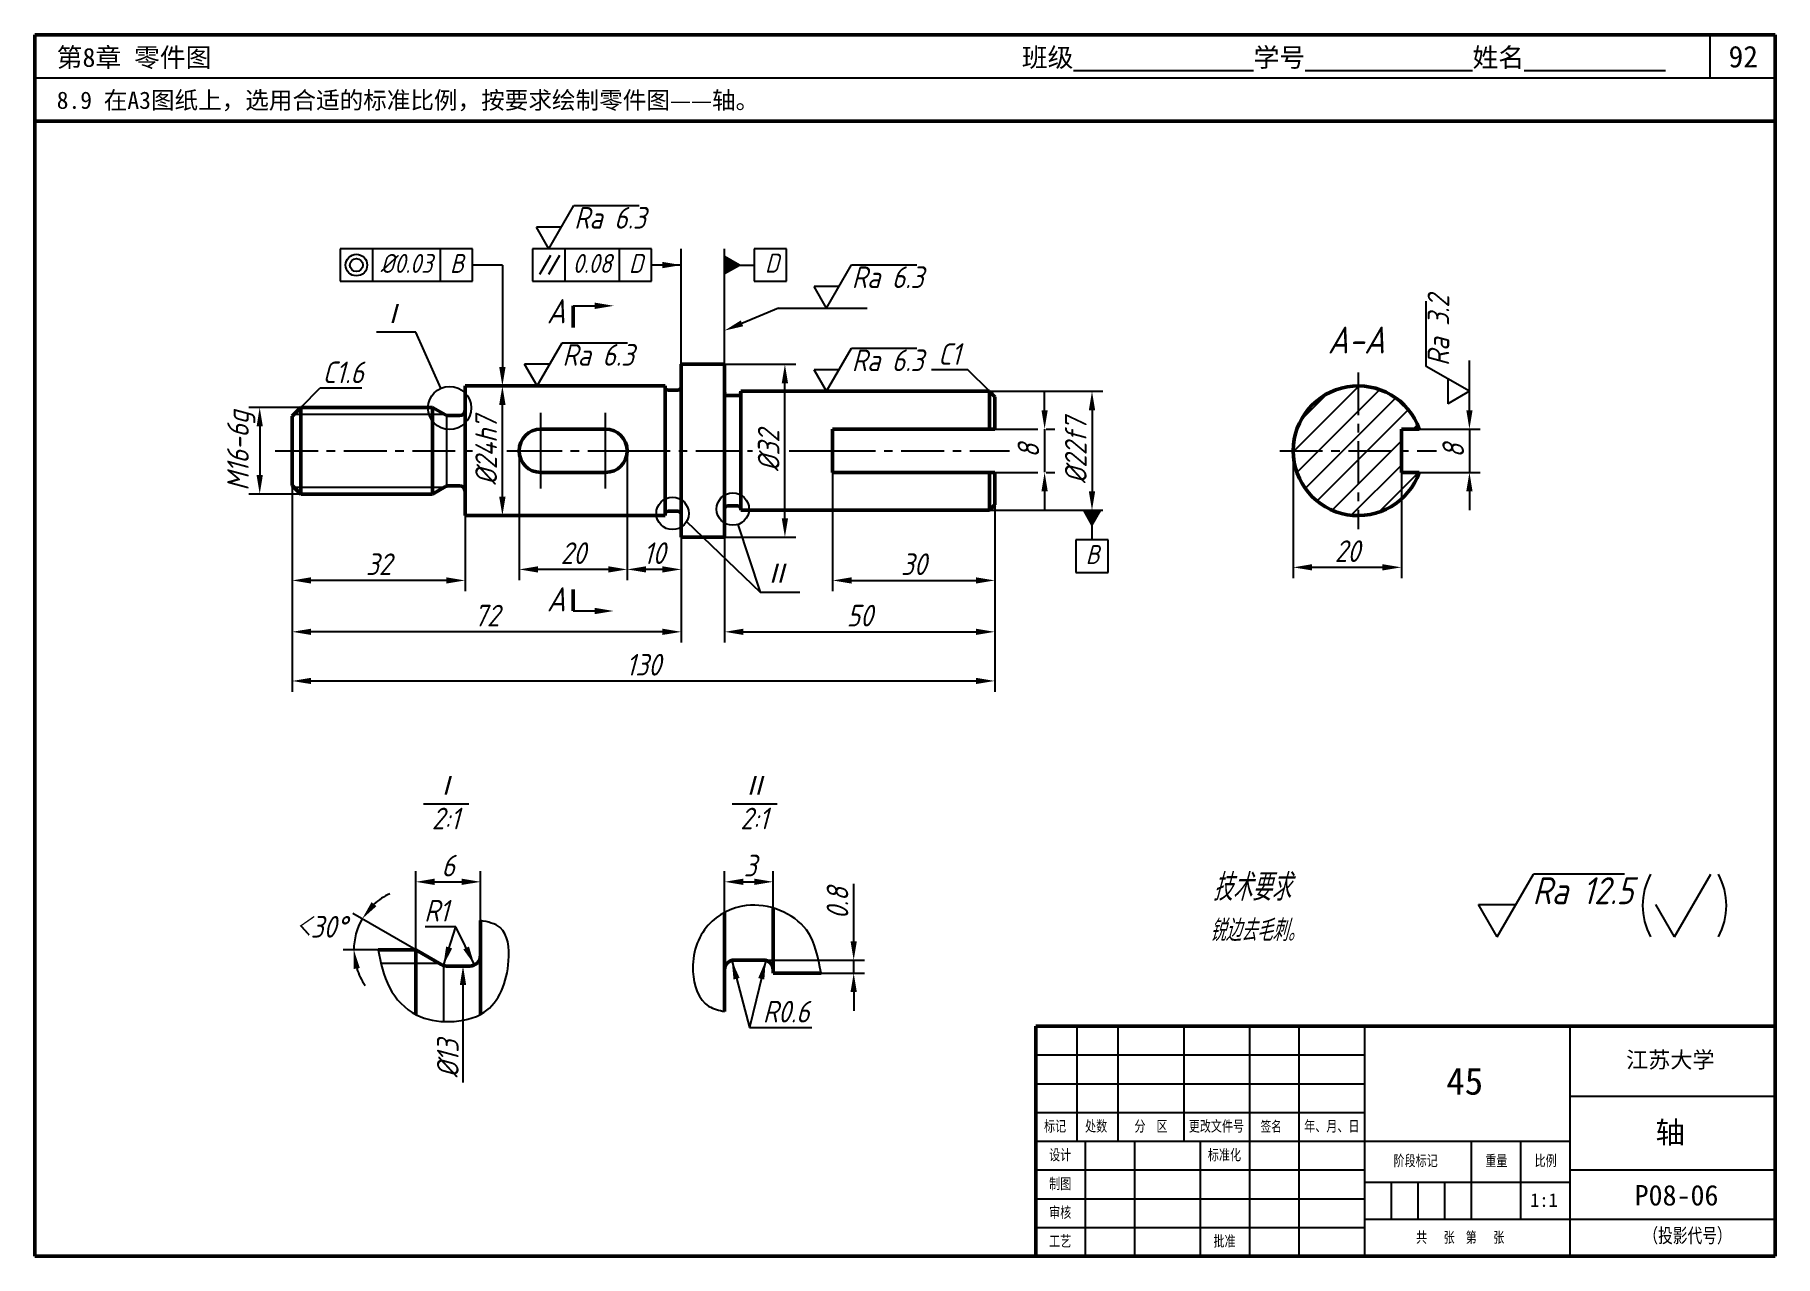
# Model space of a CAD drawing. Header units: millimetres. Extents: x 0 to 322, y 0 to 226.
import ezdxf

# ---------------------------------------------------------------- set-up
doc = ezdxf.new("R2010")
doc.units = ezdxf.units.MM
doc.header["$LTSCALE"] = 0.25
doc.linetypes.add('CENTER', pattern=[50.8, 31.75, -6.35, 6.35, -6.35])
for name, color, linetype in [('尺寸层', 7, 'Continuous'), ('点画线层', 7, 'CENTER'), ('细实线层', 7, 'Continuous')]:
    doc.layers.add(name, color=color, linetype=linetype)
doc.layers.add('粗实线层', color=7, linetype='Continuous', lineweight=50)
doc.styles.get("Standard").update_dxf_attribs({"font": 'gbeitc.shx', "height": 4, "bigfont": 'gbcbig.shx'})
doc.styles.add('宋体', font='SimSun.ttf', dxfattribs={"height": 3.5})
doc.dimstyles.new('ISO-25', dxfattribs={"dimtxt": 4, "dimasz": 3.5, "dimexe": 2, "dimexo": 0, "dimgap": 1, "dimtad": 1, "dimtoh": 1, "dimdsep": 46, "dimtxsty": 'Standard', "dimcen": 0, "dimclrd": 256, "dimclre": 256, "dimclrt": 256, "dimadec": 0, "dimazin": 0, "dimtfac": 1, "dimtmove": 0, "dimatfit": 2, "dimfxl": 0, "dimlwd": -1, "dimlwe": -1, "dimarcsym": 0})

# ---------------------------------------------------------------- blocks, each defined once
blk = doc.blocks.new('*D1')
at = {"layer": 'Defpoints', "color": 0, "transparency": 16777216}
for p in [(109.61, 149.03), (119.61, 133.03), (109.61, 127.08)]:
    blk.add_point(p, dxfattribs=at)
at = {"layer": '尺寸层', "transparency": 16777216}
for p, q in [((109.61, 149.03), (109.61, 125.08)), ((119.61, 133.03), (119.61, 125.08)), ((116.11, 127.08), (113.11, 127.08))]:
    blk.add_line(p, q, dxfattribs=at)
for points in [[(113.11, 127.66), (113.11, 126.5), (109.61, 127.08)], [(116.11, 127.66), (116.11, 126.5), (119.61, 127.08)]]:
    blk.add_solid(points, dxfattribs=at)
at = {"layer": '尺寸层', "transparency": 16777216, "insert": (114.61, 130.08), "char_height": 4, "attachment_point": 5}
blk.add_mtext('10', dxfattribs=at)
blk = doc.blocks.new('*D2')
at = {"layer": 'Defpoints', "color": 0, "transparency": 16777216}
for p in [(89.61, 149.03), (109.61, 149.03), (89.61, 127.08)]:
    blk.add_point(p, dxfattribs=at)
at = {"layer": '尺寸层', "transparency": 16777216}
for p, q in [((89.61, 149.03), (89.61, 125.08)), ((109.61, 149.03), (109.61, 125.08)), ((106.11, 127.08), (93.11, 127.08))]:
    blk.add_line(p, q, dxfattribs=at)
for points in [[(93.11, 127.66), (93.11, 126.5), (89.61, 127.08)], [(106.11, 127.66), (106.11, 126.5), (109.61, 127.08)]]:
    blk.add_solid(points, dxfattribs=at)
at = {"layer": '尺寸层', "transparency": 16777216, "insert": (99.61, 130.08), "char_height": 4, "attachment_point": 5}
blk.add_mtext('20', dxfattribs=at)
blk = doc.blocks.new('*D3')
at = {"layer": 'Defpoints', "color": 0, "transparency": 16777216}
for p in [(47.61, 142.63), (79.61, 137.03), (47.61, 125.04)]:
    blk.add_point(p, dxfattribs=at)
at = {"layer": '尺寸层', "transparency": 16777216}
for p, q in [((47.61, 142.63), (47.61, 123.04)), ((79.61, 137.03), (79.61, 123.04)), ((76.11, 125.04), (51.11, 125.04))]:
    blk.add_line(p, q, dxfattribs=at)
for points in [[(51.11, 125.62), (51.11, 124.46), (47.61, 125.04)], [(76.11, 125.62), (76.11, 124.46), (79.61, 125.04)]]:
    blk.add_solid(points, dxfattribs=at)
at = {"layer": '尺寸层', "transparency": 16777216, "insert": (63.61, 128.04), "char_height": 4, "attachment_point": 5}
blk.add_mtext('32', dxfattribs=at)
blk = doc.blocks.new('*D4')
at = {"layer": 'Defpoints', "color": 0, "transparency": 16777216}
for p in [(47.61, 142.63), (119.61, 133.03), (47.61, 115.53)]:
    blk.add_point(p, dxfattribs=at)
at = {"layer": '尺寸层', "transparency": 16777216}
for p, q in [((47.61, 142.63), (47.61, 113.53)), ((119.61, 133.03), (119.61, 113.53)), ((116.11, 115.53), (51.11, 115.53))]:
    blk.add_line(p, q, dxfattribs=at)
for points in [[(51.11, 116.11), (51.11, 114.95), (47.61, 115.53)], [(116.11, 116.11), (116.11, 114.95), (119.61, 115.53)]]:
    blk.add_solid(points, dxfattribs=at)
at = {"layer": '尺寸层', "transparency": 16777216, "insert": (83.61, 118.53), "char_height": 4, "attachment_point": 5}
blk.add_mtext('72', dxfattribs=at)
blk = doc.blocks.new('*D5')
at = {"layer": 'Defpoints', "color": 0, "transparency": 16777216}
for p in [(147.61, 145.03), (177.61, 139.03), (177.61, 125.04)]:
    blk.add_point(p, dxfattribs=at)
at = {"layer": '尺寸层', "transparency": 16777216}
for p, q in [((147.61, 145.03), (147.61, 123.04)), ((177.61, 139.03), (177.61, 123.04)), ((151.11, 125.04), (174.11, 125.04))]:
    blk.add_line(p, q, dxfattribs=at)
for points in [[(151.11, 125.62), (151.11, 124.46), (147.61, 125.04)], [(174.11, 125.62), (174.11, 124.46), (177.61, 125.04)]]:
    blk.add_solid(points, dxfattribs=at)
at = {"layer": '尺寸层', "transparency": 16777216, "insert": (162.61, 128.04), "char_height": 4, "attachment_point": 5}
blk.add_mtext('30', dxfattribs=at)
blk = doc.blocks.new('*D6')
at = {"layer": 'Defpoints', "color": 0, "transparency": 16777216}
for p in [(177.61, 139.03), (127.61, 133.03), (177.61, 115.53)]:
    blk.add_point(p, dxfattribs=at)
at = {"layer": '尺寸层', "transparency": 16777216}
for p, q in [((177.61, 139.03), (177.61, 113.53)), ((127.61, 133.03), (127.61, 113.53)), ((131.11, 115.53), (174.11, 115.53))]:
    blk.add_line(p, q, dxfattribs=at)
for points in [[(131.11, 116.11), (131.11, 114.95), (127.61, 115.53)], [(174.11, 116.11), (174.11, 114.95), (177.61, 115.53)]]:
    blk.add_solid(points, dxfattribs=at)
at = {"layer": '尺寸层', "transparency": 16777216, "insert": (152.61, 118.53), "char_height": 4, "attachment_point": 5}
blk.add_mtext('50', dxfattribs=at)
blk = doc.blocks.new('*D7')
at = {"layer": 'Defpoints', "color": 0, "transparency": 16777216}
for p in [(47.61, 142.63), (177.61, 139.03), (177.61, 106.44)]:
    blk.add_point(p, dxfattribs=at)
at = {"layer": '尺寸层', "transparency": 16777216}
for p, q in [((47.61, 142.63), (47.61, 104.44)), ((177.61, 139.03), (177.61, 104.44)), ((51.11, 106.44), (174.11, 106.44))]:
    blk.add_line(p, q, dxfattribs=at)
for points in [[(51.11, 107.02), (51.11, 105.86), (47.61, 106.44)], [(174.11, 107.02), (174.11, 105.86), (177.61, 106.44)]]:
    blk.add_solid(points, dxfattribs=at)
at = {"layer": '尺寸层', "transparency": 16777216, "insert": (112.61, 109.44), "char_height": 4, "attachment_point": 5}
blk.add_mtext('130', dxfattribs=at)
blk = doc.blocks.new('*D8')
at = {"layer": 'Defpoints', "color": 0, "transparency": 16777216}
for p in [(49.21, 157.03), (41.61, 141.03), (49.21, 141.03)]:
    blk.add_point(p, dxfattribs=at)
at = {"layer": '尺寸层', "transparency": 16777216}
for p, q in [((49.21, 157.03), (39.61, 157.03)), ((41.61, 153.53), (41.61, 144.53)), ((49.21, 141.03), (39.61, 141.03))]:
    blk.add_line(p, q, dxfattribs=at)
for points in [[(41.03, 153.53), (42.19, 153.53), (41.61, 157.03)], [(41.03, 144.53), (42.19, 144.53), (41.61, 141.03)]]:
    blk.add_solid(points, dxfattribs=at)
at = {"layer": '尺寸层', "transparency": 16777216, "insert": (38.19, 149.03), "char_height": 4, "attachment_point": 5, "rotation": 90}
blk.add_mtext('M16-6g', dxfattribs=at)
blk = doc.blocks.new('*D9')
at = {"layer": 'Defpoints', "color": 0, "transparency": 16777216}
for p in [(177.61, 153.03), (177.61, 145.03), (186.83, 145.03)]:
    blk.add_point(p, dxfattribs=at)
at = {"layer": '点画线层', "transparency": 16777216}
for p, q in [((186.83, 156.53), (186.83, 160.03)), ((177.61, 153.03), (188.83, 153.03)), ((186.83, 153.03), (186.83, 145.03)), ((177.61, 145.03), (188.83, 145.03)), ((186.83, 141.53), (186.83, 138.03))]:
    blk.add_line(p, q, dxfattribs=at)
for points in [[(186.25, 156.53), (187.41, 156.53), (186.83, 153.03)], [(186.25, 141.53), (187.41, 141.53), (186.83, 145.03)]]:
    blk.add_solid(points, dxfattribs=at)
at = {"layer": '点画线层', "transparency": 16777216, "insert": (183.83, 149.03), "char_height": 4, "attachment_point": 5, "rotation": 90}
blk.add_mtext('8', dxfattribs=at)
blk = doc.blocks.new('*D10')
at = {"layer": 'Defpoints', "color": 0, "transparency": 16777216}
for p in [(79.61, 161.03), (86.51, 161.03), (79.61, 137.03)]:
    blk.add_point(p, dxfattribs=at)
at = {"layer": '尺寸层', "transparency": 16777216}
for p, q in [((79.61, 161.03), (88.51, 161.03)), ((86.51, 140.53), (86.51, 157.53)), ((79.61, 137.03), (88.51, 137.03))]:
    blk.add_line(p, q, dxfattribs=at)
for points in [[(85.92, 157.53), (87.09, 157.53), (86.51, 161.03)], [(85.92, 140.53), (87.09, 140.53), (86.51, 137.03)]]:
    blk.add_solid(points, dxfattribs=at)
at = {"layer": '尺寸层', "transparency": 16777216, "insert": (83.51, 149.03), "char_height": 4, "attachment_point": 5, "rotation": 90}
blk.add_mtext('%%C24h7', dxfattribs=at)
blk = doc.blocks.new('*D11')
at = {"layer": 'Defpoints', "color": 0, "transparency": 16777216}
for p in [(127.61, 165.03), (138.78, 165.03), (127.61, 133.03)]:
    blk.add_point(p, dxfattribs=at)
at = {"layer": '尺寸层', "transparency": 16777216}
for p, q in [((127.61, 165.03), (140.78, 165.03)), ((138.78, 136.53), (138.78, 161.53)), ((127.61, 133.03), (140.78, 133.03))]:
    blk.add_line(p, q, dxfattribs=at)
for points in [[(138.2, 161.53), (139.36, 161.53), (138.78, 165.03)], [(138.2, 136.53), (139.36, 136.53), (138.78, 133.03)]]:
    blk.add_solid(points, dxfattribs=at)
at = {"layer": '尺寸层', "transparency": 16777216, "insert": (135.78, 149.03), "char_height": 4, "attachment_point": 5, "rotation": 90}
blk.add_mtext('%%C32', dxfattribs=at)
blk = doc.blocks.new('*D12')
at = {"layer": 'Defpoints', "color": 0, "transparency": 16777216}
for p in [(176.61, 160.03), (176.61, 138.03), (195.6, 138.03)]:
    blk.add_point(p, dxfattribs=at)
at = {"layer": '尺寸层', "transparency": 16777216}
for p, q in [((176.61, 160.03), (197.6, 160.03)), ((195.6, 156.53), (195.6, 141.53)), ((176.61, 138.03), (197.6, 138.03))]:
    blk.add_line(p, q, dxfattribs=at)
for points in [[(195.01, 156.53), (196.18, 156.53), (195.6, 160.03)], [(195.01, 141.53), (196.18, 141.53), (195.6, 138.03)]]:
    blk.add_solid(points, dxfattribs=at)
at = {"layer": '尺寸层', "transparency": 16777216, "insert": (192.6, 149.03), "char_height": 4, "attachment_point": 5, "rotation": 90}
blk.add_mtext('%%C22f7', dxfattribs=at)
blk = doc.blocks.new('*D13')
at = {"layer": 'Defpoints', "color": 0, "transparency": 16777216}
for p in [(256.15, 153.03), (256.15, 145.03), (265.43, 145.03)]:
    blk.add_point(p, dxfattribs=at)
at = {"layer": '尺寸层', "transparency": 16777216}
for p, q in [((265.43, 156.53), (265.43, 160.03)), ((256.15, 153.03), (267.43, 153.03)), ((265.43, 153.03), (265.43, 145.03)), ((256.15, 145.03), (267.43, 145.03)), ((265.43, 141.53), (265.43, 138.03))]:
    blk.add_line(p, q, dxfattribs=at)
for points in [[(264.85, 156.53), (266.01, 156.53), (265.43, 153.03)], [(264.85, 141.53), (266.01, 141.53), (265.43, 145.03)]]:
    blk.add_solid(points, dxfattribs=at)
at = {"layer": '尺寸层', "transparency": 16777216, "insert": (262.43, 149.03), "char_height": 4, "attachment_point": 5, "rotation": 90}
blk.add_mtext('8', dxfattribs=at)
blk = doc.blocks.new('*D14')
at = {"layer": 'Defpoints', "color": 0, "transparency": 16777216}
for p in [(232.83, 149.03), (252.83, 145.03), (232.83, 127.46)]:
    blk.add_point(p, dxfattribs=at)
at = {"layer": '尺寸层', "transparency": 16777216}
for p, q in [((232.83, 149.03), (232.83, 125.46)), ((252.83, 145.03), (252.83, 125.46)), ((249.33, 127.46), (236.33, 127.46))]:
    blk.add_line(p, q, dxfattribs=at)
for points in [[(236.33, 128.05), (236.33, 126.88), (232.83, 127.46)], [(249.33, 128.05), (249.33, 126.88), (252.83, 127.46)]]:
    blk.add_solid(points, dxfattribs=at)
at = {"layer": '尺寸层', "transparency": 16777216, "insert": (242.83, 130.46), "char_height": 4, "attachment_point": 5}
blk.add_mtext('20', dxfattribs=at)
blk = doc.blocks.new('*D15')
at = {"layer": 'Defpoints', "color": 0, "transparency": 16777216}
for p in [(82.47, 69.27), (82.47, 62.12), (70.47, 56.69)]:
    blk.add_point(p, dxfattribs=at)
at = {"layer": '尺寸层', "transparency": 16777216}
for p, q in [((70.47, 56.69), (70.47, 71.27)), ((82.47, 62.12), (82.47, 71.27)), ((73.97, 69.27), (78.97, 69.27))]:
    blk.add_line(p, q, dxfattribs=at)
for points in [[(73.97, 69.86), (73.97, 68.69), (70.47, 69.27)], [(78.97, 69.86), (78.97, 68.69), (82.47, 69.27)]]:
    blk.add_solid(points, dxfattribs=at)
at = {"layer": '尺寸层', "transparency": 16777216, "insert": (76.47, 72.27), "char_height": 4, "attachment_point": 5}
blk.add_mtext('6', dxfattribs=at)
blk = doc.blocks.new('*D16')
at = {"layer": 'Defpoints', "color": 0, "transparency": 16777216}
for p in [(134.81, 54.78), (151.51, 54.78), (136.61, 52.38)]:
    blk.add_point(p, dxfattribs=at)
at = {"layer": '尺寸层', "transparency": 16777216}
for p, q in [((151.51, 58.28), (151.51, 68.87)), ((134.81, 54.78), (153.51, 54.78)), ((151.51, 52.38), (151.51, 54.78)), ((136.61, 52.38), (153.51, 52.38)), ((151.51, 48.88), (151.51, 45.38))]:
    blk.add_line(p, q, dxfattribs=at)
for points in [[(150.92, 58.28), (152.09, 58.28), (151.51, 54.78)], [(150.92, 48.88), (152.09, 48.88), (151.51, 52.38)]]:
    blk.add_solid(points, dxfattribs=at)
at = {"layer": '尺寸层', "transparency": 16777216, "insert": (148.51, 65.32), "char_height": 4, "attachment_point": 5, "rotation": 90}
blk.add_mtext('0.8', dxfattribs=at)
blk = doc.blocks.new('*D17')
at = {"layer": 'Defpoints', "color": 0, "transparency": 16777216}
for p in [(136.61, 69.27), (136.61, 64.42), (127.61, 63.6)]:
    blk.add_point(p, dxfattribs=at)
at = {"layer": '尺寸层', "transparency": 16777216}
for p, q in [((127.61, 63.6), (127.61, 71.27)), ((136.61, 64.42), (136.61, 71.27)), ((131.11, 69.27), (133.11, 69.27))]:
    blk.add_line(p, q, dxfattribs=at)
for points in [[(131.11, 69.86), (131.11, 68.69), (127.61, 69.27)], [(133.11, 69.86), (133.11, 68.69), (136.61, 69.27)]]:
    blk.add_solid(points, dxfattribs=at)
at = {"layer": '尺寸层', "transparency": 16777216, "insert": (132.34, 72.27), "char_height": 4, "attachment_point": 5}
blk.add_mtext('3', dxfattribs=at)

msp = doc.modelspace()

# ---------------------------------------------------------------- hatches: boundary and pattern name
at = {"layer": '尺寸层'}
h = msp.add_hatch(color=256, dxfattribs=at)
h.dxf.hatch_style = 1
h.paths.add_polyline_path([(127.605, 184.983), (127.605, 181.807), (130.355, 183.395)])
h = msp.add_hatch(color=256, dxfattribs=at)
h.dxf.hatch_style = 1
h.paths.add_polyline_path([(197.185, 138.032), (194.009, 138.032), (195.597, 135.282)])
at = {"layer": '细实线层'}
h = msp.add_hatch(dxfattribs=at)
h.set_pattern_fill('ANSI31', color=256)
h.set_pattern_definition([(45, (155.9698, 67.4643), (-2.245064, 2.245064), [])])
edge = h.paths.add_edge_path()
edge.add_arc((244.834, 149.032), 12, 19.47122, 340.52878)
edge.add_line((256.148, 145.032), (252.834, 145.032))
edge.add_line((252.834, 145.032), (252.834, 153.032))
edge.add_line((252.834, 153.032), (256.148, 153.032))

# ---------------------------------------------------------------- linework, layer by layer
at = {"lineweight": 50}
for p, q in [((322, 226), (0, 226)), ((0, 226), (0, 0)), ((322, 0), (322, 226)), ((322, 210), (0, 210)), ((322, 42.56), (185.2, 42.56)), ((185.2, 42.56), (185.2, 0)), ((0, 0), (322, 0))]:
    msp.add_line(p, q, dxfattribs=at)
for p, q in [((310, 218), (310, 226)), ((322, 218), (0, 218)), ((192.8, 42.56), (192.8, 21.28)), ((200.4, 42.56), (200.4, 21.28)), ((212.56, 42.56), (212.56, 21.28)), ((224.72, 42.56), (224.72, 0)), ((233.84, 42.56), (233.84, 0)), ((246, 42.56), (246, 0)), ((284, 42.56), (284, 0)), ((185.2, 37.24), (246, 37.24)), ((185.2, 31.92), (246, 31.92)), ((284, 29.64), (322, 29.64)), ((185.2, 26.6), (246, 26.6)), ((185.2, 21.28), (284, 21.28)), ((194.32, 21.28), (194.32, 0)), ((203.44, 21.28), (203.44, 0)), ((215.6, 21.28), (215.6, 0)), ((265.76, 21.28), (265.76, 6.84)), ((274.88, 21.28), (274.88, 6.84)), ((185.2, 15.96), (246, 15.96)), ((246, 13.68), (284, 13.68)), ((250.94, 13.68), (250.94, 6.84)), ((255.88, 13.68), (255.88, 6.84)), ((260.82, 13.68), (260.82, 6.84)), ((284, 15.96), (322, 15.96)), ((185.2, 10.64), (246, 10.64)), ((246, 6.84), (322, 6.84)), ((284, 6.84), (292.172, 6.84)), ((284, 6.84), (292.172, 6.84)), ((185.2, 5.32), (246, 5.32))]:
    msp.add_line(p, q)
at = {"layer": '尺寸层'}
for p, q in [((95.115, 186.395), (99.734, 194.395)), ((99.734, 194.395), (111.812, 194.395)), ((97.425, 190.395), (92.806, 190.395)), ((95.115, 186.395), (92.806, 190.395)), ((80.996, 186.395), (56.496, 186.395)), ((56.496, 186.395), (56.496, 180.395)), ((62.496, 186.395), (62.496, 180.395)), ((74.996, 186.395), (74.996, 180.395)), ((80.996, 180.395), (80.996, 186.395)), ((114.094, 186.395), (92.094, 186.395)), ((92.094, 186.395), (92.094, 180.395)), ((95.383, 185.145), (93.362, 181.645)), ((97.083, 185.145), (95.062, 181.645)), ((98.094, 186.395), (98.094, 180.395)), ((108.094, 186.395), (108.094, 180.395)), ((114.094, 180.395), (114.094, 186.395)), ((119.605, 165.032), (119.605, 186.395)), ((127.605, 165.032), (127.605, 186.395)), ((130.355, 183.395), (127.605, 184.983)), ((127.605, 181.807), (127.605, 184.983)), ((139.105, 186.395), (133.105, 186.395)), ((133.105, 186.395), (133.105, 180.395)), ((139.105, 180.395), (139.105, 186.395)), ((56.496, 180.395), (80.996, 180.395)), ((86.508, 183.395), (80.996, 183.395)), ((92.094, 180.395), (114.094, 180.395)), ((119.605, 183.395), (114.094, 183.395)), ((127.605, 181.807), (130.355, 183.395)), ((130.355, 183.395), (133.105, 183.395)), ((133.105, 180.395), (139.105, 180.395)), ((146.483, 175.409), (151.101, 183.409)), ((151.101, 183.409), (163.179, 183.409)), ((148.792, 179.409), (144.173, 179.409)), ((146.483, 175.409), (144.173, 179.409)), ((137.575, 175.409), (153.99, 175.409)), ((257.431, 164.651), (257.431, 176.729)), ((92.942, 161.032), (97.561, 169.032)), ((97.561, 169.032), (109.639, 169.032)), ((146.483, 160.032), (151.101, 168.032)), ((151.101, 168.032), (163.179, 168.032)), ((95.251, 165.032), (90.632, 165.032)), ((92.942, 161.032), (90.632, 165.032)), ((265.431, 160.032), (257.431, 164.651)), ((265.431, 160.032), (265.431, 165.762)), ((148.792, 164.032), (144.173, 164.032)), ((146.483, 160.032), (144.173, 164.032)), ((172.603, 164.035), (165.89, 164.035)), ((176.605, 160.032), (172.603, 164.035)), ((261.431, 162.342), (261.431, 157.723)), ((49.205, 157.032), (52.825, 160.652)), ((52.825, 160.652), (60.535, 160.652)), ((265.431, 160.032), (261.431, 157.723)), ((194.009, 138.032), (195.597, 135.282)), ((194.009, 138.032), (197.185, 138.032)), ((195.597, 135.282), (197.185, 138.032)), ((195.597, 135.282), (195.597, 132.532)), ((198.597, 132.532), (192.597, 132.532)), ((192.597, 132.532), (192.597, 126.532)), ((198.597, 126.532), (198.597, 132.532)), ((192.597, 126.532), (198.597, 126.532)), ((270.57, 59.084), (277.267, 70.684)), ((294.123, 70.684), (277.267, 70.684)), ((303.391, 59.084), (310.088, 70.684)), ((270.57, 59.084), (267.105, 65.086)), ((267.105, 65.086), (274.035, 65.086)), ((303.391, 59.084), (299.925, 65.086)), ((70.466, 56.69), (58.827, 63.41)), ((77.872, 60.923), (72.205, 60.923)), ((75.589, 53.786), (77.872, 60.923)), ((81.355, 53.899), (77.872, 60.923)), ((63.523, 56.69), (57.027, 56.69)), ((128.945, 54.722), (132.225, 42.316)), ((135.229, 54.732), (132.225, 42.316)), ((132.225, 42.316), (143.765, 42.316))]:
    msp.add_line(p, q, dxfattribs=at)
for radius in [2, 1.2]:
    msp.add_circle((59.496, 183.395), radius, dxfattribs=at)
for centre, radius, start, end in [((309.435, 64.884), 11.973, 151.02544, 208.97456), ((301.006, 64.884), 11.973, 331.02544, 28.97456), ((70.466, 56.69), 11.439, 114.80138, 132.40069), ((70.466, 56.69), 11.439, 150, 180), ((70.466, 56.69), 11.439, 197.59931, 215.19862)]:
    msp.add_arc(centre, radius, start, end, dxfattribs=at)
for points in [[(63.207, 64.772), (62.298, 65.503), (60.559, 62.41)], [(58.986, 53.142), (60.139, 53.321), (59.027, 56.69)], [(76.1, 57.297), (77.211, 56.941), (75.589, 53.786)], [(80.323, 57.294), (79.277, 56.775), (81.355, 53.899)], [(129.276, 51.189), (130.404, 51.488), (128.945, 54.722)], [(134.973, 51.193), (133.839, 51.467), (135.229, 54.732)]]:
    msp.add_solid(points, dxfattribs=at)
at = {"layer": '点画线层'}
for p, q in [((244.834, 163.532), (244.834, 134.532)), ((44.463, 149.032), (81.151, 149.032)), ((87.32, 149.032), (89.605, 149.032)), ((89.605, 149.032), (109.605, 149.032)), ((109.605, 149.032), (132.774, 149.032)), ((139.592, 149.032), (147.605, 149.032)), ((147.605, 149.032), (180.338, 149.032)), ((230.334, 149.032), (259.334, 149.032))]:
    msp.add_line(p, q, dxfattribs=at)
at = {"layer": '粗实线层'}
for p, q in [((99.605, 175.856), (99.605, 171.856)), ((119.605, 133.032), (119.605, 165.032)), ((119.605, 165.032), (127.605, 165.032)), ((127.605, 133.032), (127.605, 165.032)), ((79.605, 137.032), (79.605, 161.032)), ((79.605, 161.032), (116.605, 161.032)), ((116.605, 137.032), (116.605, 161.032)), ((117.205, 160.232), (119.005, 160.232)), ((128.205, 159.232), (130.005, 159.232)), ((130.605, 160.032), (176.605, 160.032)), ((130.605, 138.032), (130.605, 160.032)), ((176.605, 153.032), (176.605, 160.032)), ((176.605, 160.032), (177.605, 159.032)), ((177.605, 153.032), (177.605, 159.032)), ((49.205, 157.032), (47.605, 155.432)), ((47.605, 142.632), (47.605, 155.432)), ((49.205, 157.032), (73.605, 157.032)), ((49.205, 141.032), (49.205, 157.032)), ((73.605, 141.032), (73.605, 157.032)), ((73.605, 157.032), (75.971, 155.666)), ((76.471, 155.532), (78.605, 155.532)), ((93.605, 153.032), (105.605, 153.032)), ((147.605, 145.032), (147.605, 153.032)), ((147.605, 153.032), (177.605, 153.032)), ((252.834, 153.032), (256.148, 153.032)), ((252.834, 145.032), (252.834, 153.032)), ((93.605, 145.032), (105.605, 145.032)), ((147.605, 145.032), (177.605, 145.032)), ((176.605, 138.032), (176.605, 145.032)), ((177.605, 139.032), (177.605, 145.032)), ((252.834, 145.032), (256.148, 145.032)), ((49.205, 141.032), (47.605, 142.632)), ((73.605, 141.032), (75.971, 142.398)), ((76.471, 142.532), (78.605, 142.532)), ((49.205, 141.032), (73.605, 141.032)), ((128.205, 138.832), (130.005, 138.832)), ((176.605, 138.032), (177.605, 139.032)), ((79.605, 137.032), (116.605, 137.032)), ((117.205, 137.832), (119.005, 137.832)), ((130.605, 138.032), (176.605, 138.032)), ((119.605, 133.032), (127.605, 133.032)), ((99.605, 119.387), (99.605, 123.387)), ((136.605, 64.42), (136.605, 52.382)), ((82.466, 44.729), (82.466, 62.123)), ((127.605, 63.602), (127.605, 45.272)), ((63.523, 56.69), (70.466, 56.69)), ((70.466, 44.718), (70.466, 56.69)), ((70.466, 56.69), (75.198, 53.958)), ((129.405, 54.782), (134.805, 54.782)), ((76.198, 53.69), (80.466, 53.69)), ((136.605, 52.382), (145.464, 52.382))]:
    msp.add_line(p, q, dxfattribs=at)
for centre, radius, start, end in [((244.834, 149.032), 12, 19.47122, 340.52878), ((117.205, 160.832), 0.6, 180, 270), ((119.005, 160.832), 0.6, 270, 0), ((128.205, 159.832), 0.6, 180, 270), ((130.005, 159.832), 0.6, 270, 0), ((76.471, 156.532), 1, 240, 270), ((78.605, 156.532), 1, 270, 0), ((93.605, 149.032), 4, 90, 270), ((105.605, 149.032), 4, 270, 90), ((76.471, 141.532), 1, 90, 120), ((78.605, 141.532), 1, 0, 90), ((128.205, 138.232), 0.6, 90, 180), ((130.005, 138.232), 0.6, 0, 90), ((117.205, 137.232), 0.6, 90, 180), ((119.005, 137.232), 0.6, 0, 90), ((80.466, 55.69), 2, 270, 0), ((129.405, 52.982), 1.8, 90, 180), ((134.805, 52.982), 1.8, 0, 90), ((76.198, 55.69), 2, 240, 270)]:
    msp.add_arc(centre, radius, start, end, dxfattribs=at)
at = {"layer": '细实线层'}
for p, q in [((86.508, 183.395), (86.508, 164.532)), ((99.605, 175.856), (103.605, 175.856)), ((137.575, 175.409), (130.837, 172.608)), ((70.487, 170.952), (63.248, 170.952)), ((75.112, 160.605), (70.487, 170.952)), ((47.955, 155.782), (75.771, 155.782)), ((76.204, 142.532), (76.204, 155.532)), ((93.605, 142.08), (93.605, 156.03)), ((105.605, 142.08), (105.605, 156.03)), ((47.955, 142.282), (75.771, 142.282)), ((120.598, 135.95), (134.233, 122.899)), ((130.083, 135.394), (134.233, 122.899)), ((134.233, 122.899), (141.538, 122.899)), ((99.605, 119.387), (103.605, 119.387)), ((80.293, 83.659), (71.929, 83.659)), ((137.377, 83.659), (129.013, 83.659)), ((64.047, 54.19), (74.796, 54.19)), ((75.662, 43.421), (75.662, 53.69)), ((79.226, 32.138), (79.226, 50.19))]:
    msp.add_line(p, q, dxfattribs=at)
for centre, radius in [((76.745, 156.953), 4), ((117.993, 137.438), 3), ((129.137, 138.241), 3)]:
    msp.add_circle(centre, radius, dxfattribs=at)
for points in [[(145.464, 52.382), (142.746, 60.379), (131.62, 64.863), (124.604, 61.27), (121.758, 52.672), (124.729, 46.229), (127.605, 45.272)], [(63.523, 56.69), (65.633, 49.689), (70.566, 44.666), (76.751, 43.413), (83.144, 45.135), (87.647, 54.633), (86.09, 60.798), (82.466, 62.123)]]:
    msp.add_spline(points, degree=3, dxfattribs=at)
for points in [[(116.105, 182.812), (116.105, 183.978), (119.605, 183.395)], [(103.605, 175.273), (103.605, 176.439), (107.105, 175.856)], [(130.613, 173.146), (131.061, 172.069), (127.605, 171.264)], [(85.925, 164.532), (87.091, 164.532), (86.508, 161.032)], [(103.605, 119.97), (103.605, 118.804), (107.105, 119.387)], [(79.809, 50.19), (78.642, 50.19), (79.226, 53.69)]]:
    msp.add_solid(points, dxfattribs=at)

# ---------------------------------------------------------------- texts
at = {"style": '宋体'}
for s, height, p in [('第8章 零件图', 3.5, (4.054, 220.072)), ('班级%%U              %%U学号%%U             %%U姓名%%U           ', 3.5, (182.613, 220.072)), ('92', 4, (313.372, 219.963)), ('8.9 在A3图纸上，选用合适的标准比例，按要求绘制零件图——轴。', 3.2, (4.054, 212.299)), ('江苏大学', 3, (294.419, 34.85)), ('45', 5, (261.159, 29.887)), ('轴', 4, (299.849, 20.904)), ('P08-06', 3.8, (295.994, 9.383)), ('1:1', 2.5, (276.666, 9.133))]:
    msp.add_text(s, height=height, dxfattribs=at).set_placement(p)
at = {"style": '宋体', "width": 0.75}
for s, height, p in [('标记', 2, (186.716, 23.071)), ('处数', 2, (194.316, 23.071)), ('分  区', 2, (203.458, 23.071)), ('更改文件号', 2, (213.508, 23.071)), ('签名', 1.9, (226.804, 23.071)), ('年、月、日', 2, (234.869, 23.071)), ('设计', 2, (187.669, 17.751)), ('标准化', 2, (217.037, 17.751)), ('阶段标记', 2, (251.378, 16.684)), ('重量', 2, (268.359, 16.684)), ('比例', 2, (277.479, 16.684)), ('制图', 2, (187.669, 12.431)), ('审核', 2, (187.669, 7.111)), ('工艺', 2, (187.669, 1.791)), ('批准', 2, (218.069, 1.791)), ('共   张  第   张', 2, (255.543, 2.493)), ('（投影代号）', 2.66, (297.622, 2.493))]:
    msp.add_text(s, height=height, dxfattribs=at).set_placement(p)
at = {"layer": '尺寸层'}
for s, height, p in [('Ra 6.3', 4, (99.792, 190.133)), ('%%C0.03', 3.5, (63.92, 181.945)), ('B', 3.5, (76.821, 181.945)), ('0.08', 3.5, (99.517, 181.945)), ('D', 3.5, (109.918, 181.945)), ('D', 3.5, (135.088, 182)), ('Ra 6.3', 4, (151.159, 179.148)), ('Ra 6.3', 4, (97.619, 164.771)), ('Ra 6.3', 4, (151.159, 163.771)), ('C1', 4, (167.106, 164.928)), ('C1.6', 4, (53.229, 161.544)), ('B', 3.5, (194.422, 128.083)), ('技术要求', 5, (217.951, 65.781, -16.935)), ('Ra 12.5', 5, (277.102, 65.13)), ('R1', 4, (72.039, 61.923)), ('＜30°', 4, (48.142, 58.95)), ('锐边去毛刺。', 4, (217.404, 58.294)), ('R0.6', 4, (134.698, 43.251))]:
    msp.add_text(s, height=height, dxfattribs=at).set_placement(p)
for s, p in [('Ra 3.2', (261.692, 164.709)), ('%%C13', (78.411, 33.002))]:
    msp.add_text(s, height=4, rotation=90, dxfattribs=at).set_placement(p)
at = {"layer": '细实线层'}
for s, height, p in [('A', 4.5, (94.726, 172.607)), ('A-A', 5, (239.208, 167.029)), ('A', 4.5, (94.726, 119.302)), ('2:1', 4, (73.438, 78.985)), ('2:1', 4, (130.522, 78.985))]:
    msp.add_text(s, height=height, dxfattribs=at).set_placement(p)
at = {"layer": '细实线层', "style": '宋体', "oblique": 15}
for s, p in [('Ⅰ', (63.823, 172.674)), ('Ⅱ', (134.847, 124.621)), ('Ⅰ', (73.629, 85.381)), ('Ⅱ', (130.756, 85.381))]:
    msp.add_text(s, height=3.5, dxfattribs=at).set_placement(p)

# ---------------------------------------------------------------- dimensions: what is measured, and where the dimension line sits
at = {"layer": '尺寸层'}
for base, p1, p2, text, picture, middle in [((138.78, 165.032), (127.605, 133.032), (127.605, 165.032), '%%C32', '*D11', (135.78, 149.032)), ((86.508, 161.032), (79.605, 137.032), (79.605, 161.032), '%%C24h7', '*D10', (83.508, 149.032)), ((41.611, 141.032), (49.205, 157.032), (49.205, 141.032), 'M16-6g', '*D8', (38.195, 149.032)), ((195.597, 138.032), (176.605, 160.032), (176.605, 138.032), '%%C22f7', '*D12', (192.597, 149.032))]:
    dim = msp.add_linear_dim(base=base, p1=p1, p2=p2, angle=90, text=text, dimstyle='ISO-25', dxfattribs=at)
    dim.commit()
    dim.dimension.update_dxf_attribs({"geometry": picture, "text_midpoint": middle})
dim = msp.add_linear_dim(base=(265.431, 145.032), p1=(256.148, 153.032), p2=(256.148, 145.032), angle=90, dimstyle='ISO-25', dxfattribs=at)
dim.commit()
dim.dimension.update_dxf_attribs({"geometry": '*D13', "text_midpoint": (265.431, 149.032), "dimtype": 160})
for base, p1, p2, picture, middle in [((89.605, 127.08), (109.605, 149.032), (89.605, 149.032), '*D2', (99.605, 130.08)), ((109.605, 127.08), (119.605, 133.032), (109.605, 149.032), '*D1', (114.605, 130.08)), ((232.834, 127.463), (252.834, 145.032), (232.834, 149.032), '*D14', (242.834, 130.463)), ((177.605, 125.039), (147.605, 145.032), (177.605, 139.032), '*D5', (162.605, 128.039)), ((47.605, 125.039), (79.605, 137.032), (47.605, 142.632), '*D3', (63.605, 128.039)), ((47.605, 115.53), (119.605, 133.032), (47.605, 142.632), '*D4', (83.605, 118.53)), ((177.605, 106.441), (47.605, 142.632), (177.605, 139.032), '*D7', (112.605, 109.441)), ((177.605, 115.53), (127.605, 133.032), (177.605, 139.032), '*D6', (152.605, 118.53))]:
    dim = msp.add_linear_dim(base=base, p1=p1, p2=p2, dimstyle='ISO-25', dxfattribs=at)
    dim.commit()
    dim.dimension.update_dxf_attribs({"geometry": picture, "text_midpoint": middle})
dim = msp.add_linear_dim(base=(82.466, 69.273), p1=(70.466, 56.69), p2=(82.466, 62.123), text='6', dimstyle='ISO-25', dxfattribs=at)
dim.commit()
dim.dimension.update_dxf_attribs({"geometry": '*D15', "text_midpoint": (76.466, 72.273)})
dim = msp.add_linear_dim(base=(136.605, 69.273), p1=(127.605, 63.602), p2=(136.605, 64.42), text='3', dimstyle='ISO-25', dxfattribs=at)
dim.commit()
dim.dimension.update_dxf_attribs({"geometry": '*D17', "text_midpoint": (132.335, 69.273), "dimtype": 160})
dim = msp.add_linear_dim(base=(151.508, 54.782), p1=(136.605, 52.382), p2=(134.805, 54.782), angle=270, text='0.8', dimstyle='ISO-25', override={"dimtoh": 0}, dxfattribs=at)
dim.commit()
dim.dimension.update_dxf_attribs({"geometry": '*D16', "text_midpoint": (148.508, 65.324)})
at = {"layer": '点画线层'}
dim = msp.add_linear_dim(base=(186.831, 145.032), p1=(177.605, 153.032), p2=(177.605, 145.032), angle=90, dimstyle='ISO-25', dxfattribs=at)
dim.commit()
dim.dimension.update_dxf_attribs({"geometry": '*D9', "text_midpoint": (186.831, 149.032), "dimtype": 160})

doc.saveas('drawing.dxf')
